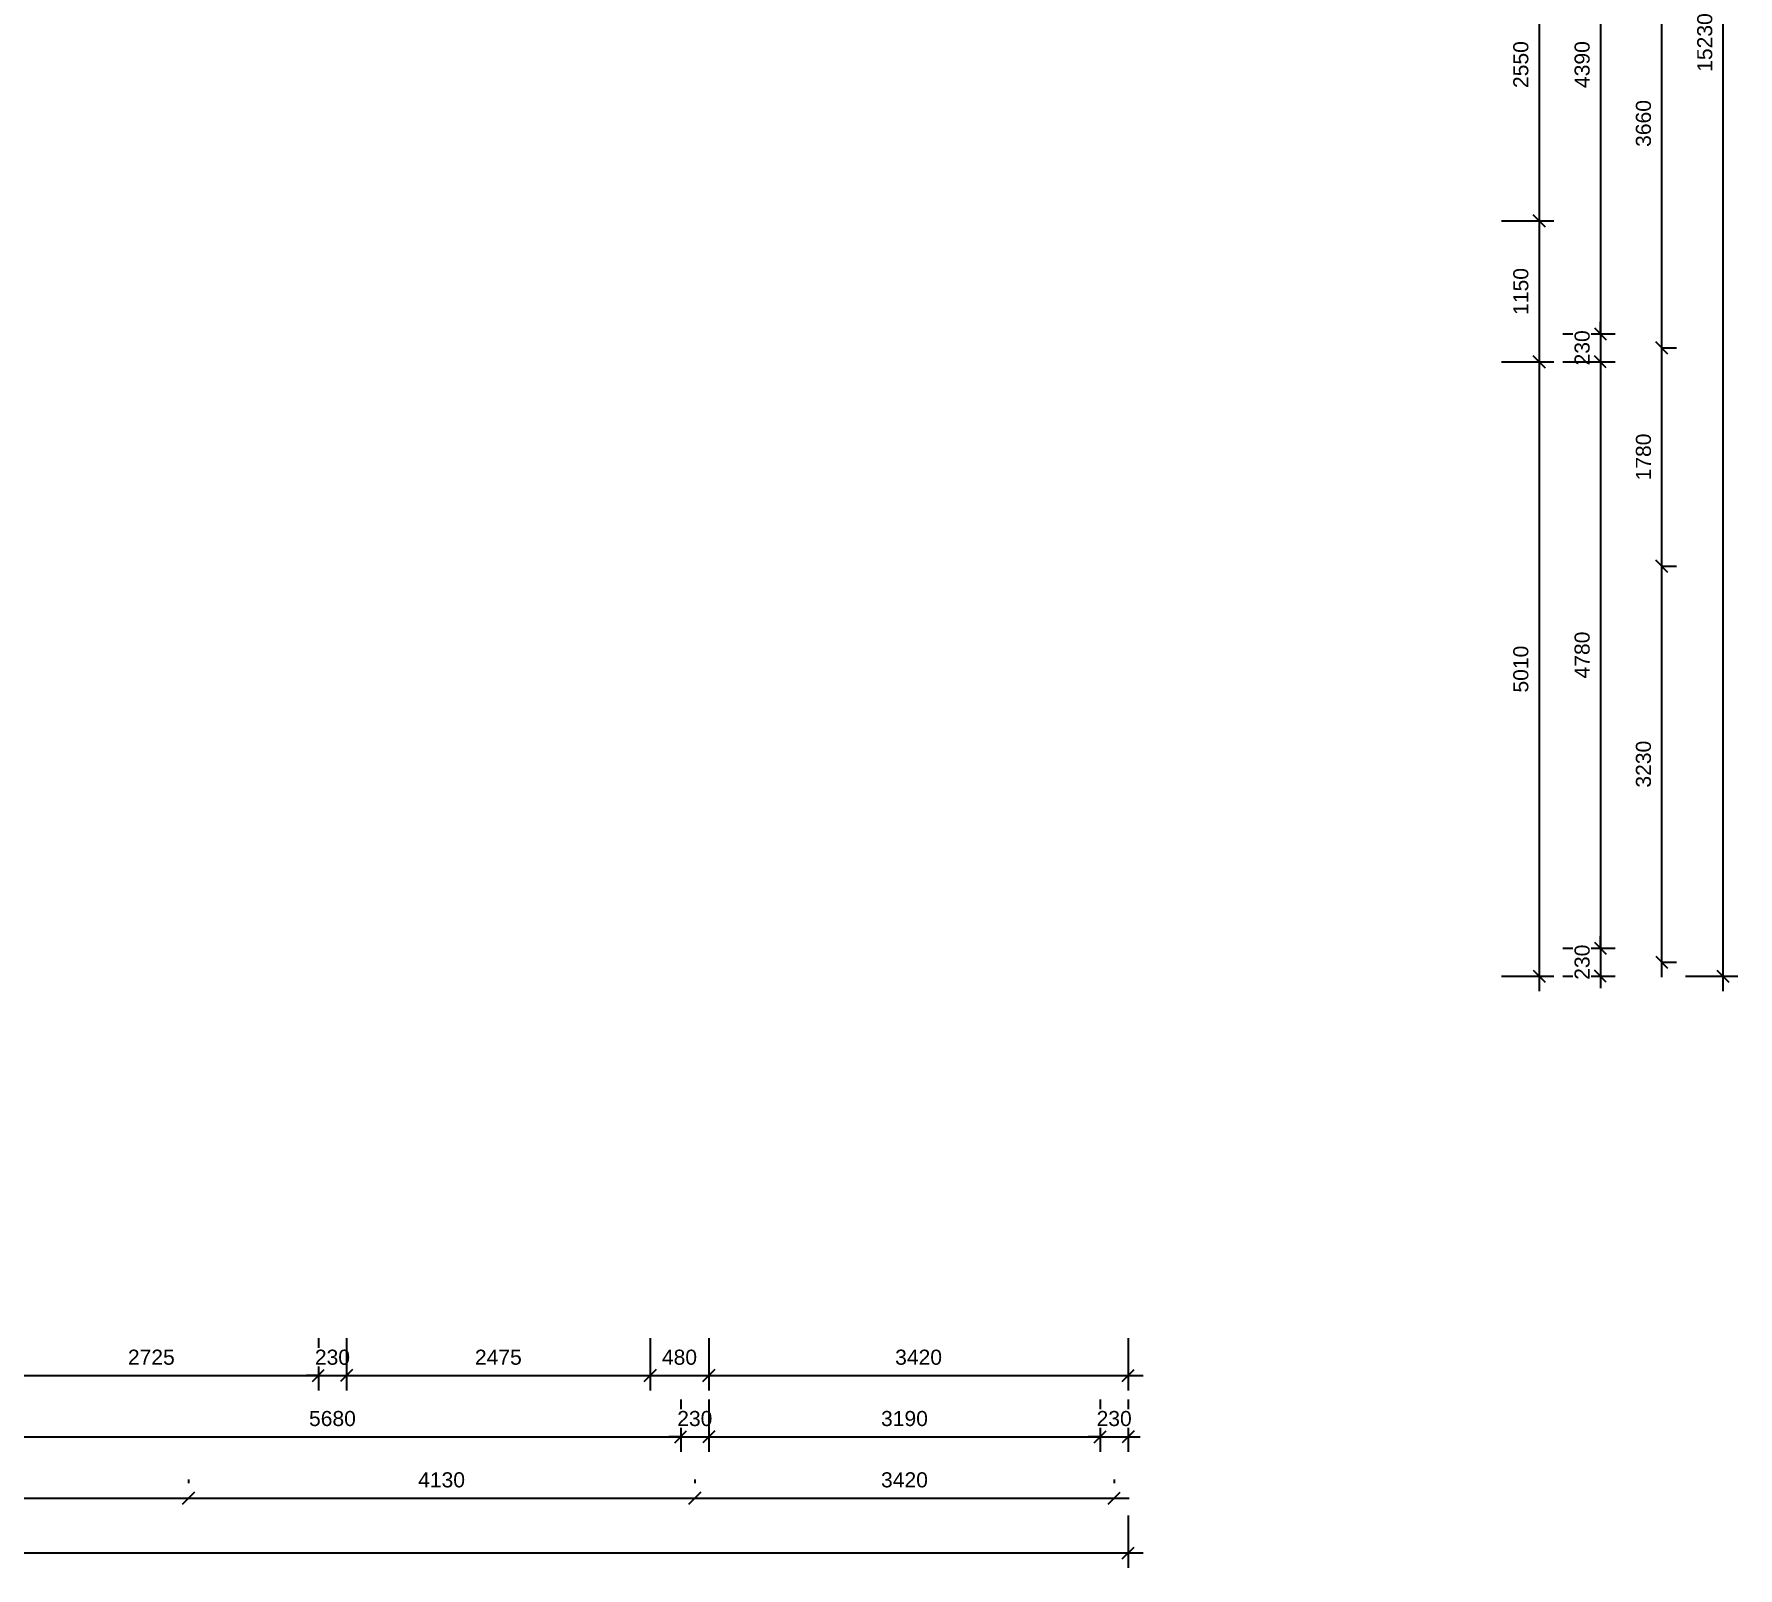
# Model space of a CAD drawing. Header units: millimetres. Extents: x 2659630 to 6742168, y -2425387 to -732288.
# Drawn here: x 3280074 to 3293969, y -835662 to -823153 of the extents above; entities that cross this region are included whole.
import ezdxf

# ---------------------------------------------------------------- set-up
doc = ezdxf.new("R2010")
doc.units = ezdxf.units.MM
doc.header["$PDMODE"] = 35
doc.header["$PDSIZE"] = -25
doc.layers.add('A-GRID-DIMS', color=211, linetype='Continuous', lineweight=9)
doc.styles.add('Arial', font='arial.ttf', dxfattribs={"height": 123})
doc.dimstyles.new('Diagonal_-_2_5mm_Arial', dxfattribs={"dimscale": 304.8, "dimtxt": 123, "dimasz": 0.32, "dimexe": 0.4, "dimexo": 0.5, "dimgap": 0.28, "dimtad": 1, "dimdec": 0, "dimzin": 0, "dimdsep": 46, "dimtxsty": 'Arial', "dimblk1": 'OBLIQUE', "dimblk2": 'OBLIQUE', "dimsah": 1, "dimcen": 0.09, "dimdle": 0.4, "dimazin": 0, "dimtfac": 1, "dimtdec": 0, "dimtix": 1, "dimtmove": 0, "dimatfit": 3, "dimfxl": 1, "dimfxlon": 1, "dimtvp": 1, "dimtolj": 1, "dimtzin": 0, "dimarcsym": 2})

# ---------------------------------------------------------------- blocks, each defined once
blk = doc.blocks.new('_Oblique')
at = {"color": 0, "linetype": 'ByBlock', "lineweight": -2}
blk.add_line((-0.5, -0.5), (0.5, 0.5), dxfattribs=at)
blk = doc.blocks.new('*D69')
at = {"layer": 'A-GRID-DIMS', "color": 0, "lineweight": -2}
for p, q in [((3265912, -835235), (3265912, -835662)), ((3288997, -835235), (3288997, -835662)), ((3289119, -835540), (3265790, -835540))]:
    blk.add_line(p, q, dxfattribs=at)
at = {"layer": 'Defpoints', "color": 0, "ltscale": 2500}
for p in [(3288997, -825412), (3265912, -830818), (3265912, -835540)]:
    blk.add_point(p, dxfattribs=at)
at = {"layer": 'A-GRID-DIMS', "color": 0, "lineweight": -2, "ltscale": 2500, "xscale": 97.536, "yscale": 97.536, "zscale": 97.536, "rotation": 180}
blk.add_blockref('_Oblique', (3265912, -835540), dxfattribs=at)
at = {"layer": 'A-GRID-DIMS', "color": 0, "lineweight": -2, "ltscale": 2500, "xscale": 97.536, "yscale": 97.536, "zscale": 97.536}
blk.add_blockref('_Oblique', (3288997, -835540), dxfattribs=at)
at = {"layer": 'A-GRID-DIMS', "color": 0, "ltscale": 2500, "insert": (3278664, -835391), "char_height": 123, "attachment_point": 5, "style": 'Arial', "bg_fill": 3, "box_fill_scale": 1.1, "bg_fill_color": 257, "bg_fill_transparency": 0}
blk.add_mtext('\\A1;23085', dxfattribs=at)
blk = doc.blocks.new('*D84')
at = {"layer": 'A-GRID-DIMS', "color": 0, "lineweight": -2}
for p, q in [((3279667, -834287), (3279667, -834714)), ((3285347, -834287), (3285347, -834714)), ((3279545, -834592), (3285469, -834592))]:
    blk.add_line(p, q, dxfattribs=at)
at = {"layer": 'Defpoints', "color": 0, "ltscale": 2500}
for p in [(3279667, -829707), (3285347, -830607), (3285347, -834592)]:
    blk.add_point(p, dxfattribs=at)
at = {"layer": 'A-GRID-DIMS', "color": 0, "lineweight": -2, "ltscale": 2500, "xscale": 97.536, "yscale": 97.536, "zscale": 97.536, "rotation": 180}
blk.add_blockref('_Oblique', (3279667, -834592), dxfattribs=at)
at = {"layer": 'A-GRID-DIMS', "color": 0, "lineweight": -2, "ltscale": 2500, "xscale": 97.536, "yscale": 97.536, "zscale": 97.536}
blk.add_blockref('_Oblique', (3285347, -834592), dxfattribs=at)
at = {"layer": 'A-GRID-DIMS', "color": 0, "ltscale": 2500, "insert": (3282507, -834444), "char_height": 123, "attachment_point": 5, "style": 'Arial', "bg_fill": 3, "box_fill_scale": 1.1, "bg_fill_color": 257, "bg_fill_transparency": 0}
blk.add_mtext('\\A1;5680', dxfattribs=at)
blk = doc.blocks.new('*D85')
at = {"layer": 'A-GRID-DIMS', "color": 0, "lineweight": -2}
for p, q in [((3285347, -834287), (3285347, -834714)), ((3285577, -834287), (3285577, -834714)), ((3285347, -834592), (3285250, -834592)), ((3285347, -834592), (3285577, -834592)), ((3285577, -834592), (3285675, -834592))]:
    blk.add_line(p, q, dxfattribs=at)
at = {"layer": 'Defpoints', "color": 0, "ltscale": 2500}
for p in [(3285347, -830607), (3285577, -830837), (3285577, -834592)]:
    blk.add_point(p, dxfattribs=at)
at = {"layer": 'A-GRID-DIMS', "color": 0, "lineweight": -2, "ltscale": 2500, "xscale": 97.536, "yscale": 97.536, "zscale": 97.536}
blk.add_blockref('_Oblique', (3285347, -834592), dxfattribs=at)
at = {"layer": 'A-GRID-DIMS', "color": 0, "lineweight": -2, "ltscale": 2500, "xscale": 97.536, "yscale": 97.536, "zscale": 97.536, "rotation": 180}
blk.add_blockref('_Oblique', (3285577, -834592), dxfattribs=at)
at = {"layer": 'A-GRID-DIMS', "color": 0, "ltscale": 2500, "insert": (3285462, -834444), "char_height": 123, "attachment_point": 5, "style": 'Arial', "bg_fill": 3, "box_fill_scale": 1.1, "bg_fill_color": 257, "bg_fill_transparency": 0}
blk.add_mtext('\\A1;230', dxfattribs=at)
blk = doc.blocks.new('*D86')
at = {"layer": 'A-GRID-DIMS', "color": 0, "lineweight": -2}
for p, q in [((3285577, -834287), (3285577, -834714)), ((3288767, -834287), (3288767, -834714)), ((3285455, -834592), (3288889, -834592))]:
    blk.add_line(p, q, dxfattribs=at)
at = {"layer": 'Defpoints', "color": 0, "ltscale": 2500}
for p in [(3288767, -825597), (3285577, -830837), (3288767, -834592)]:
    blk.add_point(p, dxfattribs=at)
at = {"layer": 'A-GRID-DIMS', "color": 0, "lineweight": -2, "ltscale": 2500, "xscale": 97.536, "yscale": 97.536, "zscale": 97.536, "rotation": 180}
blk.add_blockref('_Oblique', (3285577, -834592), dxfattribs=at)
at = {"layer": 'A-GRID-DIMS', "color": 0, "lineweight": -2, "ltscale": 2500, "xscale": 97.536, "yscale": 97.536, "zscale": 97.536}
blk.add_blockref('_Oblique', (3288767, -834592), dxfattribs=at)
at = {"layer": 'A-GRID-DIMS', "color": 0, "ltscale": 2500, "insert": (3287172, -834444), "char_height": 123, "attachment_point": 5, "style": 'Arial', "bg_fill": 3, "box_fill_scale": 1.1, "bg_fill_color": 257, "bg_fill_transparency": 0}
blk.add_mtext('\\A1;3190', dxfattribs=at)
blk = doc.blocks.new('*D87')
at = {"layer": 'A-GRID-DIMS', "color": 0, "lineweight": -2}
for p, q in [((3288767, -834287), (3288767, -834714)), ((3288997, -834287), (3288997, -834714)), ((3288767, -834592), (3288670, -834592)), ((3288767, -834592), (3288997, -834592)), ((3288997, -834592), (3289095, -834592))]:
    blk.add_line(p, q, dxfattribs=at)
at = {"layer": 'Defpoints', "color": 0, "ltscale": 2500}
for p in [(3288767, -825597), (3288997, -825827), (3288997, -834592)]:
    blk.add_point(p, dxfattribs=at)
at = {"layer": 'A-GRID-DIMS', "color": 0, "lineweight": -2, "ltscale": 2500, "xscale": 97.536, "yscale": 97.536, "zscale": 97.536}
blk.add_blockref('_Oblique', (3288767, -834592), dxfattribs=at)
at = {"layer": 'A-GRID-DIMS', "color": 0, "lineweight": -2, "ltscale": 2500, "xscale": 97.536, "yscale": 97.536, "zscale": 97.536, "rotation": 180}
blk.add_blockref('_Oblique', (3288997, -834592), dxfattribs=at)
at = {"layer": 'A-GRID-DIMS', "color": 0, "ltscale": 2500, "insert": (3288882, -834444), "char_height": 123, "attachment_point": 5, "style": 'Arial', "bg_fill": 3, "box_fill_scale": 1.1, "bg_fill_color": 257, "bg_fill_transparency": 0}
blk.add_mtext('\\A1;230', dxfattribs=at)
blk = doc.blocks.new('*D171')
at = {"layer": 'A-GRID-DIMS', "color": 0, "lineweight": -2}
for p, q in [((3279667, -833787), (3279667, -834214)), ((3282392, -833787), (3282392, -834214)), ((3279545, -834092), (3282514, -834092))]:
    blk.add_line(p, q, dxfattribs=at)
at = {"layer": 'Defpoints', "color": 0, "ltscale": 2500}
for p in [(3279667, -830837), (3282392, -830837), (3282392, -834092)]:
    blk.add_point(p, dxfattribs=at)
at = {"layer": 'A-GRID-DIMS', "color": 0, "lineweight": -2, "ltscale": 2500, "xscale": 97.536, "yscale": 97.536, "zscale": 97.536, "rotation": 180}
blk.add_blockref('_Oblique', (3279667, -834092), dxfattribs=at)
at = {"layer": 'A-GRID-DIMS', "color": 0, "lineweight": -2, "ltscale": 2500, "xscale": 97.536, "yscale": 97.536, "zscale": 97.536}
blk.add_blockref('_Oblique', (3282392, -834092), dxfattribs=at)
at = {"layer": 'A-GRID-DIMS', "color": 0, "ltscale": 2500, "insert": (3281030, -833944), "char_height": 123, "attachment_point": 5, "style": 'Arial', "bg_fill": 3, "box_fill_scale": 1.1, "bg_fill_color": 257, "bg_fill_transparency": 0}
blk.add_mtext('\\A1;2725', dxfattribs=at)
blk = doc.blocks.new('*D172')
at = {"layer": 'A-GRID-DIMS', "color": 0, "lineweight": -2}
for p, q in [((3282392, -833787), (3282392, -834214)), ((3282622, -833787), (3282622, -834214)), ((3282392, -834092), (3282295, -834092)), ((3282392, -834092), (3282622, -834092)), ((3282622, -834092), (3282720, -834092))]:
    blk.add_line(p, q, dxfattribs=at)
at = {"layer": 'Defpoints', "color": 0, "ltscale": 2500}
for p in [(3282392, -830837), (3282622, -830837), (3282622, -834092)]:
    blk.add_point(p, dxfattribs=at)
at = {"layer": 'A-GRID-DIMS', "color": 0, "lineweight": -2, "ltscale": 2500, "xscale": 97.536, "yscale": 97.536, "zscale": 97.536}
blk.add_blockref('_Oblique', (3282392, -834092), dxfattribs=at)
at = {"layer": 'A-GRID-DIMS', "color": 0, "lineweight": -2, "ltscale": 2500, "xscale": 97.536, "yscale": 97.536, "zscale": 97.536, "rotation": 180}
blk.add_blockref('_Oblique', (3282622, -834092), dxfattribs=at)
at = {"layer": 'A-GRID-DIMS', "color": 0, "ltscale": 2500, "insert": (3282507, -833944), "char_height": 123, "attachment_point": 5, "style": 'Arial', "bg_fill": 3, "box_fill_scale": 1.1, "bg_fill_color": 257, "bg_fill_transparency": 0}
blk.add_mtext('\\A1;230', dxfattribs=at)
blk = doc.blocks.new('*D173')
at = {"layer": 'A-GRID-DIMS', "color": 0, "lineweight": -2}
for p, q in [((3282622, -833787), (3282622, -834214)), ((3285097, -833787), (3285097, -834214)), ((3282501, -834092), (3285219, -834092))]:
    blk.add_line(p, q, dxfattribs=at)
at = {"layer": 'Defpoints', "color": 0, "ltscale": 2500}
for p in [(3282622, -830837), (3285097, -830837), (3285097, -834092)]:
    blk.add_point(p, dxfattribs=at)
at = {"layer": 'A-GRID-DIMS', "color": 0, "lineweight": -2, "ltscale": 2500, "xscale": 97.536, "yscale": 97.536, "zscale": 97.536, "rotation": 180}
blk.add_blockref('_Oblique', (3282622, -834092), dxfattribs=at)
at = {"layer": 'A-GRID-DIMS', "color": 0, "lineweight": -2, "ltscale": 2500, "xscale": 97.536, "yscale": 97.536, "zscale": 97.536}
blk.add_blockref('_Oblique', (3285097, -834092), dxfattribs=at)
at = {"layer": 'A-GRID-DIMS', "color": 0, "ltscale": 2500, "insert": (3283860, -833944), "char_height": 123, "attachment_point": 5, "style": 'Arial', "bg_fill": 3, "box_fill_scale": 1.1, "bg_fill_color": 257, "bg_fill_transparency": 0}
blk.add_mtext('\\A1;2475', dxfattribs=at)
blk = doc.blocks.new('*D174')
at = {"layer": 'A-GRID-DIMS', "color": 0, "lineweight": -2}
for p, q in [((3285097, -833787), (3285097, -834214)), ((3285577, -833787), (3285577, -834214)), ((3284975, -834092), (3285699, -834092))]:
    blk.add_line(p, q, dxfattribs=at)
at = {"layer": 'Defpoints', "color": 0, "ltscale": 2500}
for p in [(3285097, -830837), (3285577, -830837), (3285577, -834092)]:
    blk.add_point(p, dxfattribs=at)
at = {"layer": 'A-GRID-DIMS', "color": 0, "lineweight": -2, "ltscale": 2500, "xscale": 97.536, "yscale": 97.536, "zscale": 97.536, "rotation": 180}
blk.add_blockref('_Oblique', (3285097, -834092), dxfattribs=at)
at = {"layer": 'A-GRID-DIMS', "color": 0, "lineweight": -2, "ltscale": 2500, "xscale": 97.536, "yscale": 97.536, "zscale": 97.536}
blk.add_blockref('_Oblique', (3285577, -834092), dxfattribs=at)
at = {"layer": 'A-GRID-DIMS', "color": 0, "ltscale": 2500, "insert": (3285337, -833944), "char_height": 123, "attachment_point": 5, "style": 'Arial', "bg_fill": 3, "box_fill_scale": 1.1, "bg_fill_color": 257, "bg_fill_transparency": 0}
blk.add_mtext('\\A1;480', dxfattribs=at)
blk = doc.blocks.new('*D175')
at = {"layer": 'A-GRID-DIMS', "color": 0, "lineweight": -2}
for p, q in [((3285577, -833787), (3285577, -834214)), ((3288997, -833787), (3288997, -834214)), ((3285455, -834092), (3289119, -834092))]:
    blk.add_line(p, q, dxfattribs=at)
at = {"layer": 'Defpoints', "color": 0, "ltscale": 2500}
for p in [(3288997, -825827), (3285577, -830837), (3288997, -834092)]:
    blk.add_point(p, dxfattribs=at)
at = {"layer": 'A-GRID-DIMS', "color": 0, "lineweight": -2, "ltscale": 2500, "xscale": 97.536, "yscale": 97.536, "zscale": 97.536, "rotation": 180}
blk.add_blockref('_Oblique', (3285577, -834092), dxfattribs=at)
at = {"layer": 'A-GRID-DIMS', "color": 0, "lineweight": -2, "ltscale": 2500, "xscale": 97.536, "yscale": 97.536, "zscale": 97.536}
blk.add_blockref('_Oblique', (3288997, -834092), dxfattribs=at)
at = {"layer": 'A-GRID-DIMS', "color": 0, "ltscale": 2500, "insert": (3287287, -833944), "char_height": 123, "attachment_point": 5, "style": 'Arial', "bg_fill": 3, "box_fill_scale": 1.1, "bg_fill_color": 257, "bg_fill_transparency": 0}
blk.add_mtext('\\A1;3420', dxfattribs=at)
blk = doc.blocks.new('*D176')
at = {"layer": 'A-GRID-DIMS', "color": 0, "lineweight": -2}
for p, q in [((3293847, -815485), (3293847, -830959)), ((3293542, -815607), (3293969, -815607)), ((3293542, -830837), (3293969, -830837))]:
    blk.add_line(p, q, dxfattribs=at)
at = {"layer": 'Defpoints', "color": 0, "ltscale": 2500}
for p in [(3281447, -815607), (3285577, -830837), (3293847, -830837)]:
    blk.add_point(p, dxfattribs=at)
at = {"layer": 'A-GRID-DIMS', "color": 0, "lineweight": -2, "ltscale": 2500, "xscale": 97.536, "yscale": 97.536, "zscale": 97.536}
for p, rotation in [((3293847, -815607), 90), ((3293847, -830837), 270)]:
    blk.add_blockref('_Oblique', p, dxfattribs=dict(at, rotation=rotation))
at = {"layer": 'A-GRID-DIMS', "color": 0, "ltscale": 2500, "insert": (3293699, -823222), "char_height": 123, "attachment_point": 5, "rotation": 90, "style": 'Arial', "bg_fill": 3, "box_fill_scale": 1.1, "bg_fill_color": 257, "bg_fill_transparency": 0}
blk.add_mtext('\\A1;15230', dxfattribs=at)
blk = doc.blocks.new('*D180')
at = {"layer": 'A-GRID-DIMS', "color": 0, "lineweight": -2}
for p, q in [((3293347, -821930), (3293347, -825834)), ((3293347, -822052), (3293469, -822052)), ((3293347, -825712), (3293469, -825712))]:
    blk.add_line(p, q, dxfattribs=at)
at = {"layer": 'Defpoints', "color": 0, "ltscale": 2500}
for p in [(3293347, -822052), (3293347, -825712), (3293347, -825712)]:
    blk.add_point(p, dxfattribs=at)
at = {"layer": 'A-GRID-DIMS', "color": 0, "lineweight": -2, "ltscale": 2500, "xscale": 97.536, "yscale": 97.536, "zscale": 97.536}
for p, rotation in [((3293347, -822052), 90), ((3293347, -825712), 270)]:
    blk.add_blockref('_Oblique', p, dxfattribs=dict(at, rotation=rotation))
at = {"layer": 'A-GRID-DIMS', "color": 0, "ltscale": 2500, "insert": (3293199, -823882), "char_height": 123, "attachment_point": 5, "rotation": 90, "style": 'Arial', "bg_fill": 3, "box_fill_scale": 1.1, "bg_fill_color": 257, "bg_fill_transparency": 0}
blk.add_mtext('\\A1;3660', dxfattribs=at)
blk = doc.blocks.new('*D181')
at = {"layer": 'A-GRID-DIMS', "color": 0, "lineweight": -2}
for p, q in [((3293347, -825590), (3293347, -827614)), ((3293347, -825712), (3293469, -825712)), ((3293347, -827492), (3293469, -827492))]:
    blk.add_line(p, q, dxfattribs=at)
at = {"layer": 'Defpoints', "color": 0, "ltscale": 2500}
for p in [(3293347, -825712), (3293347, -827492), (3293347, -827492)]:
    blk.add_point(p, dxfattribs=at)
at = {"layer": 'A-GRID-DIMS', "color": 0, "lineweight": -2, "ltscale": 2500, "xscale": 97.536, "yscale": 97.536, "zscale": 97.536}
for p, rotation in [((3293347, -825712), 90), ((3293347, -827492), 270)]:
    blk.add_blockref('_Oblique', p, dxfattribs=dict(at, rotation=rotation))
at = {"layer": 'A-GRID-DIMS', "color": 0, "ltscale": 2500, "insert": (3293199, -826602), "char_height": 123, "attachment_point": 5, "rotation": 90, "style": 'Arial', "bg_fill": 3, "box_fill_scale": 1.1, "bg_fill_color": 257, "bg_fill_transparency": 0}
blk.add_mtext('\\A1;1780', dxfattribs=at)
blk = doc.blocks.new('*D182')
at = {"layer": 'A-GRID-DIMS', "color": 0, "lineweight": -2}
for p, q in [((3293347, -827370), (3293347, -830844)), ((3293347, -827492), (3293469, -827492)), ((3293347, -830722), (3293469, -830722))]:
    blk.add_line(p, q, dxfattribs=at)
at = {"layer": 'Defpoints', "color": 0, "ltscale": 2500}
for p in [(3293347, -827492), (3293347, -830722), (3293347, -830722)]:
    blk.add_point(p, dxfattribs=at)
at = {"layer": 'A-GRID-DIMS', "color": 0, "lineweight": -2, "ltscale": 2500, "xscale": 97.536, "yscale": 97.536, "zscale": 97.536}
for p, rotation in [((3293347, -827492), 90), ((3293347, -830722), 270)]:
    blk.add_blockref('_Oblique', p, dxfattribs=dict(at, rotation=rotation))
at = {"layer": 'A-GRID-DIMS', "color": 0, "ltscale": 2500, "insert": (3293199, -829107), "char_height": 123, "attachment_point": 5, "rotation": 90, "style": 'Arial', "bg_fill": 3, "box_fill_scale": 1.1, "bg_fill_color": 257, "bg_fill_transparency": 0}
blk.add_mtext('\\A1;3230', dxfattribs=at)
blk = doc.blocks.new('*D189')
at = {"layer": 'A-GRID-DIMS', "color": 0, "lineweight": -2}
for p, q in [((3292847, -821085), (3292847, -825719)), ((3292542, -821207), (3292969, -821207)), ((3292542, -825597), (3292969, -825597))]:
    blk.add_line(p, q, dxfattribs=at)
at = {"layer": 'Defpoints', "color": 0, "ltscale": 2500}
for p in [(3288767, -821207), (3288767, -825597), (3292847, -825597)]:
    blk.add_point(p, dxfattribs=at)
at = {"layer": 'A-GRID-DIMS', "color": 0, "lineweight": -2, "ltscale": 2500, "xscale": 97.536, "yscale": 97.536, "zscale": 97.536}
for p, rotation in [((3292847, -821207), 90), ((3292847, -825597), 270)]:
    blk.add_blockref('_Oblique', p, dxfattribs=dict(at, rotation=rotation))
at = {"layer": 'A-GRID-DIMS', "color": 0, "ltscale": 2500, "insert": (3292699, -823402), "char_height": 123, "attachment_point": 5, "rotation": 90, "style": 'Arial', "bg_fill": 3, "box_fill_scale": 1.1, "bg_fill_color": 257, "bg_fill_transparency": 0}
blk.add_mtext('\\A1;4390', dxfattribs=at)
blk = doc.blocks.new('*D190')
at = {"layer": 'A-GRID-DIMS', "color": 0, "lineweight": -2}
for p, q in [((3292847, -825597), (3292847, -825500)), ((3292542, -825597), (3292969, -825597)), ((3292847, -825597), (3292847, -825827)), ((3292542, -825827), (3292969, -825827)), ((3292847, -825827), (3292847, -825925))]:
    blk.add_line(p, q, dxfattribs=at)
at = {"layer": 'Defpoints', "color": 0, "ltscale": 2500}
for p in [(3288767, -825597), (3288997, -825827), (3292847, -825827)]:
    blk.add_point(p, dxfattribs=at)
at = {"layer": 'A-GRID-DIMS', "color": 0, "lineweight": -2, "ltscale": 2500, "xscale": 97.536, "yscale": 97.536, "zscale": 97.536}
for p, rotation in [((3292847, -825597), 270), ((3292847, -825827), 90)]:
    blk.add_blockref('_Oblique', p, dxfattribs=dict(at, rotation=rotation))
at = {"layer": 'A-GRID-DIMS', "color": 0, "ltscale": 2500, "insert": (3292699, -825712), "char_height": 123, "attachment_point": 5, "rotation": 90, "style": 'Arial', "bg_fill": 3, "box_fill_scale": 1.1, "bg_fill_color": 257, "bg_fill_transparency": 0}
blk.add_mtext('\\A1;230', dxfattribs=at)
blk = doc.blocks.new('*D191')
at = {"layer": 'A-GRID-DIMS', "color": 0, "lineweight": -2}
for p, q in [((3292847, -825705), (3292847, -830729)), ((3292542, -825827), (3292969, -825827)), ((3292542, -830607), (3292969, -830607))]:
    blk.add_line(p, q, dxfattribs=at)
at = {"layer": 'Defpoints', "color": 0, "ltscale": 2500}
for p in [(3288997, -825827), (3285347, -830607), (3292847, -830607)]:
    blk.add_point(p, dxfattribs=at)
at = {"layer": 'A-GRID-DIMS', "color": 0, "lineweight": -2, "ltscale": 2500, "xscale": 97.536, "yscale": 97.536, "zscale": 97.536}
for p, rotation in [((3292847, -825827), 90), ((3292847, -830607), 270)]:
    blk.add_blockref('_Oblique', p, dxfattribs=dict(at, rotation=rotation))
at = {"layer": 'A-GRID-DIMS', "color": 0, "ltscale": 2500, "insert": (3292699, -828217), "char_height": 123, "attachment_point": 5, "rotation": 90, "style": 'Arial', "bg_fill": 3, "box_fill_scale": 1.1, "bg_fill_color": 257, "bg_fill_transparency": 0}
blk.add_mtext('\\A1;4780', dxfattribs=at)
blk = doc.blocks.new('*D192')
at = {"layer": 'A-GRID-DIMS', "color": 0, "lineweight": -2}
for p, q in [((3292847, -830607), (3292847, -830510)), ((3292542, -830607), (3292969, -830607)), ((3292847, -830607), (3292847, -830837)), ((3292542, -830837), (3292969, -830837)), ((3292847, -830837), (3292847, -830935))]:
    blk.add_line(p, q, dxfattribs=at)
at = {"layer": 'Defpoints', "color": 0, "ltscale": 2500}
for p in [(3285347, -830607), (3285577, -830837), (3292847, -830837)]:
    blk.add_point(p, dxfattribs=at)
at = {"layer": 'A-GRID-DIMS', "color": 0, "lineweight": -2, "ltscale": 2500, "xscale": 97.536, "yscale": 97.536, "zscale": 97.536}
for p, rotation in [((3292847, -830607), 270), ((3292847, -830837), 90)]:
    blk.add_blockref('_Oblique', p, dxfattribs=dict(at, rotation=rotation))
at = {"layer": 'A-GRID-DIMS', "color": 0, "ltscale": 2500, "insert": (3292699, -830722), "char_height": 123, "attachment_point": 5, "rotation": 90, "style": 'Arial', "bg_fill": 3, "box_fill_scale": 1.1, "bg_fill_color": 257, "bg_fill_transparency": 0}
blk.add_mtext('\\A1;230', dxfattribs=at)
blk = doc.blocks.new('*D196')
at = {"layer": 'A-GRID-DIMS', "color": 0, "lineweight": -2}
for p, q in [((3292347, -822005), (3292347, -824799)), ((3292042, -822127), (3292469, -822127)), ((3292042, -824677), (3292469, -824677))]:
    blk.add_line(p, q, dxfattribs=at)
at = {"layer": 'Defpoints', "color": 0, "ltscale": 2500}
for p in [(3288997, -822127), (3288997, -824677), (3292347, -824677)]:
    blk.add_point(p, dxfattribs=at)
at = {"layer": 'A-GRID-DIMS', "color": 0, "lineweight": -2, "ltscale": 2500, "xscale": 97.536, "yscale": 97.536, "zscale": 97.536}
for p, rotation in [((3292347, -822127), 90), ((3292347, -824677), 270)]:
    blk.add_blockref('_Oblique', p, dxfattribs=dict(at, rotation=rotation))
at = {"layer": 'A-GRID-DIMS', "color": 0, "ltscale": 2500, "insert": (3292199, -823402), "char_height": 123, "attachment_point": 5, "rotation": 90, "style": 'Arial', "bg_fill": 3, "box_fill_scale": 1.1, "bg_fill_color": 257, "bg_fill_transparency": 0}
blk.add_mtext('\\A1;2550', dxfattribs=at)
blk = doc.blocks.new('*D197')
at = {"layer": 'A-GRID-DIMS', "color": 0, "lineweight": -2}
for p, q in [((3292347, -824555), (3292347, -825949)), ((3292042, -824677), (3292469, -824677)), ((3292042, -825827), (3292469, -825827))]:
    blk.add_line(p, q, dxfattribs=at)
at = {"layer": 'Defpoints', "color": 0, "ltscale": 2500}
for p in [(3288997, -824677), (3288997, -825827), (3292347, -825827)]:
    blk.add_point(p, dxfattribs=at)
at = {"layer": 'A-GRID-DIMS', "color": 0, "lineweight": -2, "ltscale": 2500, "xscale": 97.536, "yscale": 97.536, "zscale": 97.536}
for p, rotation in [((3292347, -824677), 90), ((3292347, -825827), 270)]:
    blk.add_blockref('_Oblique', p, dxfattribs=dict(at, rotation=rotation))
at = {"layer": 'A-GRID-DIMS', "color": 0, "ltscale": 2500, "insert": (3292199, -825252), "char_height": 123, "attachment_point": 5, "rotation": 90, "style": 'Arial', "bg_fill": 3, "box_fill_scale": 1.1, "bg_fill_color": 257, "bg_fill_transparency": 0}
blk.add_mtext('\\A1;1150', dxfattribs=at)
blk = doc.blocks.new('*D198')
at = {"layer": 'A-GRID-DIMS', "color": 0, "lineweight": -2}
for p, q in [((3292347, -825705), (3292347, -830959)), ((3292042, -825827), (3292469, -825827)), ((3292042, -830837), (3292469, -830837))]:
    blk.add_line(p, q, dxfattribs=at)
at = {"layer": 'Defpoints', "color": 0, "ltscale": 2500}
for p in [(3288997, -825827), (3285577, -830837), (3292347, -830837)]:
    blk.add_point(p, dxfattribs=at)
at = {"layer": 'A-GRID-DIMS', "color": 0, "lineweight": -2, "ltscale": 2500, "xscale": 97.536, "yscale": 97.536, "zscale": 97.536}
for p, rotation in [((3292347, -825827), 90), ((3292347, -830837), 270)]:
    blk.add_blockref('_Oblique', p, dxfattribs=dict(at, rotation=rotation))
at = {"layer": 'A-GRID-DIMS', "color": 0, "ltscale": 2500, "insert": (3292199, -828332), "char_height": 123, "attachment_point": 5, "rotation": 90, "style": 'Arial', "bg_fill": 3, "box_fill_scale": 1.1, "bg_fill_color": 257, "bg_fill_transparency": 0}
blk.add_mtext('\\A1;5010', dxfattribs=at)
blk = doc.blocks.new('*D790')
at = {"layer": 'A-GRID-DIMS', "color": 0, "lineweight": -2}
for p, q in [((3277202, -834940), (3277202, -834970)), ((3281332, -834940), (3281332, -834970)), ((3277080, -835092), (3281454, -835092))]:
    blk.add_line(p, q, dxfattribs=at)
at = {"layer": 'Defpoints', "color": 0, "ltscale": 2500}
for p in [(3277202, -835092), (3281332, -835092), (3281332, -835092)]:
    blk.add_point(p, dxfattribs=at)
at = {"layer": 'A-GRID-DIMS', "color": 0, "lineweight": -2, "ltscale": 2500, "xscale": 97.536, "yscale": 97.536, "zscale": 97.536, "rotation": 180}
blk.add_blockref('_Oblique', (3277202, -835092), dxfattribs=at)
at = {"layer": 'A-GRID-DIMS', "color": 0, "lineweight": -2, "ltscale": 2500, "xscale": 97.536, "yscale": 97.536, "zscale": 97.536}
blk.add_blockref('_Oblique', (3281332, -835092), dxfattribs=at)
at = {"layer": 'A-GRID-DIMS', "color": 0, "ltscale": 2500, "insert": (3279267, -834944), "char_height": 123, "attachment_point": 5, "style": 'Arial', "bg_fill": 3, "box_fill_scale": 1.1, "bg_fill_color": 257, "bg_fill_transparency": 0}
blk.add_mtext('\\A1;4130', dxfattribs=at)
blk = doc.blocks.new('*D791')
at = {"layer": 'A-GRID-DIMS', "color": 0, "lineweight": -2}
for p, q in [((3281332, -834940), (3281332, -834970)), ((3285462, -834940), (3285462, -834970)), ((3281210, -835092), (3285584, -835092))]:
    blk.add_line(p, q, dxfattribs=at)
at = {"layer": 'Defpoints', "color": 0, "ltscale": 2500}
for p in [(3281332, -835092), (3285462, -835092), (3285462, -835092)]:
    blk.add_point(p, dxfattribs=at)
at = {"layer": 'A-GRID-DIMS', "color": 0, "lineweight": -2, "ltscale": 2500, "xscale": 97.536, "yscale": 97.536, "zscale": 97.536, "rotation": 180}
blk.add_blockref('_Oblique', (3281332, -835092), dxfattribs=at)
at = {"layer": 'A-GRID-DIMS', "color": 0, "lineweight": -2, "ltscale": 2500, "xscale": 97.536, "yscale": 97.536, "zscale": 97.536}
blk.add_blockref('_Oblique', (3285462, -835092), dxfattribs=at)
at = {"layer": 'A-GRID-DIMS', "color": 0, "ltscale": 2500, "insert": (3283397, -834944), "char_height": 123, "attachment_point": 5, "style": 'Arial', "bg_fill": 3, "box_fill_scale": 1.1, "bg_fill_color": 257, "bg_fill_transparency": 0}
blk.add_mtext('\\A1;4130', dxfattribs=at)
blk = doc.blocks.new('*D792')
at = {"layer": 'A-GRID-DIMS', "color": 0, "lineweight": -2}
for p, q in [((3285462, -834940), (3285462, -834970)), ((3288882, -834940), (3288882, -834970)), ((3285340, -835092), (3289004, -835092))]:
    blk.add_line(p, q, dxfattribs=at)
at = {"layer": 'Defpoints', "color": 0, "ltscale": 2500}
for p in [(3285462, -835092), (3288882, -835092), (3288882, -835092)]:
    blk.add_point(p, dxfattribs=at)
at = {"layer": 'A-GRID-DIMS', "color": 0, "lineweight": -2, "ltscale": 2500, "xscale": 97.536, "yscale": 97.536, "zscale": 97.536, "rotation": 180}
blk.add_blockref('_Oblique', (3285462, -835092), dxfattribs=at)
at = {"layer": 'A-GRID-DIMS', "color": 0, "lineweight": -2, "ltscale": 2500, "xscale": 97.536, "yscale": 97.536, "zscale": 97.536}
blk.add_blockref('_Oblique', (3288882, -835092), dxfattribs=at)
at = {"layer": 'A-GRID-DIMS', "color": 0, "ltscale": 2500, "insert": (3287172, -834944), "char_height": 123, "attachment_point": 5, "style": 'Arial', "bg_fill": 3, "box_fill_scale": 1.1, "bg_fill_color": 257, "bg_fill_transparency": 0}
blk.add_mtext('\\A1;3420', dxfattribs=at)

msp = doc.modelspace()

# ---------------------------------------------------------------- dimensions: what is measured, and where the dimension line sits
at = {"layer": 'A-GRID-DIMS'}
dim = msp.add_linear_dim(base=(3265912.039, -835539.637), p1=(3288997.039, -825412.196), p2=(3265912.039, -830817.908), dimstyle='Diagonal_-_2_5mm_Arial', override={"dimpost": '<>', "dimfxl": 1, "dimfxlon": 1, "dimtfill": 1, "dimtfillclr": 0, "dimarcsym": 2}, dxfattribs=at)
dim.commit()
dim.dimension.update_dxf_attribs({"geometry": '*D69', "text_midpoint": (3278663.782, -835539.637), "dimtype": 160})

# ---------------------------------------------------------------- next in the draw order: dimensions: what is measured, and where the dimension line sits
for base, p1, p2, picture, middle in [((3285347.039, -834592.217), (3279667.039, -829707.217), (3285347.039, -830607.217), '*D84', (3282507.039, -834444.073)), ((3281332.039, -835092.217), (3277202.039, -835092.217), (3281332.039, -835092.217), '*D790', (3279267.039, -834944.031))]:
    dim = msp.add_linear_dim(base=base, p1=p1, p2=p2, dimstyle='Diagonal_-_2_5mm_Arial', override={"dimpost": '<>', "dimtmove": 1, "dimfxl": 1, "dimfxlon": 1, "dimtfill": 1, "dimtfillclr": 0, "dimarcsym": 2}, dxfattribs=at)
    dim.commit()
    dim.dimension.update_dxf_attribs({"geometry": picture, "text_midpoint": middle})

# ---------------------------------------------------------------- next in the draw order: dimensions: what is measured, and where the dimension line sits
for base, p1, p2, picture, middle in [((3285577.039, -834592.217), (3285347.039, -830607.217), (3285577.039, -830837.217), '*D85', (3285462.039, -834444.031)), ((3282392.44, -834092.217), (3279667.039, -830837.217), (3282392.44, -830837.217), '*D171', (3281029.74, -833944.073)), ((3285462.039, -835092.217), (3281332.039, -835092.217), (3285462.039, -835092.217), '*D791', (3283397.039, -834944.031))]:
    dim = msp.add_linear_dim(base=base, p1=p1, p2=p2, dimstyle='Diagonal_-_2_5mm_Arial', override={"dimpost": '<>', "dimtmove": 1, "dimfxl": 1, "dimfxlon": 1, "dimtfill": 1, "dimtfillclr": 0, "dimarcsym": 2}, dxfattribs=at)
    dim.commit()
    dim.dimension.update_dxf_attribs({"geometry": picture, "text_midpoint": middle})

# ---------------------------------------------------------------- next in the draw order: dimensions: what is measured, and where the dimension line sits
for base, p1, p2, picture, middle in [((3288767.039, -834592.217), (3285577.039, -830837.217), (3288767.039, -825597.217), '*D86', (3287172.039, -834444.031)), ((3282622.44, -834092.217), (3282392.44, -830837.217), (3282622.44, -830837.217), '*D172', (3282507.44, -833944.031)), ((3288882.039, -835092.217), (3285462.039, -835092.217), (3288882.039, -835092.217), '*D792', (3287172.039, -834944.031))]:
    dim = msp.add_linear_dim(base=base, p1=p1, p2=p2, dimstyle='Diagonal_-_2_5mm_Arial', override={"dimpost": '<>', "dimtmove": 1, "dimfxl": 1, "dimfxlon": 1, "dimtfill": 1, "dimtfillclr": 0, "dimarcsym": 2}, dxfattribs=at)
    dim.commit()
    dim.dimension.update_dxf_attribs({"geometry": picture, "text_midpoint": middle})

# ---------------------------------------------------------------- next in the draw order: dimensions: what is measured, and where the dimension line sits
for base, p1, p2, picture, middle in [((3288997.039, -834592.217), (3288767.039, -825597.217), (3288997.039, -825827.217), '*D87', (3288882.039, -834444.031)), ((3285097.039, -834092.217), (3282622.44, -830837.217), (3285097.039, -830837.217), '*D173', (3283859.74, -833944.073))]:
    dim = msp.add_linear_dim(base=base, p1=p1, p2=p2, dimstyle='Diagonal_-_2_5mm_Arial', override={"dimpost": '<>', "dimtmove": 1, "dimfxl": 1, "dimfxlon": 1, "dimtfill": 1, "dimtfillclr": 0, "dimarcsym": 2}, dxfattribs=at)
    dim.commit()
    dim.dimension.update_dxf_attribs({"geometry": picture, "text_midpoint": middle})

# ---------------------------------------------------------------- next in the draw order: dimensions: what is measured, and where the dimension line sits
dim = msp.add_linear_dim(base=(3285577.039, -834092.217), p1=(3285097.039, -830837.217), p2=(3285577.039, -830837.217), dimstyle='Diagonal_-_2_5mm_Arial', override={"dimpost": '<>', "dimtmove": 1, "dimfxl": 1, "dimfxlon": 1, "dimtfill": 1, "dimtfillclr": 0, "dimarcsym": 2}, dxfattribs=at)
dim.commit()
dim.dimension.update_dxf_attribs({"geometry": '*D174', "text_midpoint": (3285337.039, -833944.073)})

# ---------------------------------------------------------------- next in the draw order: dimensions: what is measured, and where the dimension line sits
dim = msp.add_linear_dim(base=(3288997.039, -834092.217), p1=(3285577.039, -830837.217), p2=(3288997.039, -825827.217), dimstyle='Diagonal_-_2_5mm_Arial', override={"dimpost": '<>', "dimtmove": 1, "dimfxl": 1, "dimfxlon": 1, "dimtfill": 1, "dimtfillclr": 0, "dimarcsym": 2}, dxfattribs=at)
dim.commit()
dim.dimension.update_dxf_attribs({"geometry": '*D175', "text_midpoint": (3287287.039, -833944.031)})

# ---------------------------------------------------------------- next in the draw order: dimensions: what is measured, and where the dimension line sits
dim = msp.add_linear_dim(base=(3293847.039, -830837.217), p1=(3281447.039, -815607.217), p2=(3285577.039, -830837.217), angle=90, dimstyle='Diagonal_-_2_5mm_Arial', override={"dimpost": '<>', "dimfxl": 1, "dimfxlon": 1, "dimtfill": 1, "dimtfillclr": 0, "dimarcsym": 2}, dxfattribs=at)
dim.commit()
dim.dimension.update_dxf_attribs({"geometry": '*D176', "text_midpoint": (3293698.853, -823222.217)})

# ---------------------------------------------------------------- next in the draw order: dimensions: what is measured, and where the dimension line sits
for base, p1, p2, picture, middle in [((3292847.039, -825597.217), (3288767.039, -821207.217), (3288767.039, -825597.217), '*D189', (3292698.853, -823402.217)), ((3293347.039, -825712.217), (3293347.039, -822052.217), (3293347.039, -825712.217), '*D180', (3293198.853, -823882.217))]:
    dim = msp.add_linear_dim(base=base, p1=p1, p2=p2, angle=90, dimstyle='Diagonal_-_2_5mm_Arial', override={"dimpost": '<>', "dimtmove": 1, "dimfxl": 1, "dimfxlon": 1, "dimtfill": 1, "dimtfillclr": 0, "dimarcsym": 2}, dxfattribs=at)
    dim.commit()
    dim.dimension.update_dxf_attribs({"geometry": picture, "text_midpoint": middle})

# ---------------------------------------------------------------- next in the draw order: dimensions: what is measured, and where the dimension line sits
for base, p1, p2, picture, middle in [((3292347.039, -824677.217), (3288997.039, -822127.217), (3288997.039, -824677.217), '*D196', (3292198.895, -823402.217)), ((3292847.039, -825827.217), (3288767.039, -825597.217), (3288997.039, -825827.217), '*D190', (3292698.853, -825712.217)), ((3293347.039, -827492.217), (3293347.039, -825712.217), (3293347.039, -827492.217), '*D181', (3293198.895, -826602.217))]:
    dim = msp.add_linear_dim(base=base, p1=p1, p2=p2, angle=90, dimstyle='Diagonal_-_2_5mm_Arial', override={"dimpost": '<>', "dimtmove": 1, "dimfxl": 1, "dimfxlon": 1, "dimtfill": 1, "dimtfillclr": 0, "dimarcsym": 2}, dxfattribs=at)
    dim.commit()
    dim.dimension.update_dxf_attribs({"geometry": picture, "text_midpoint": middle})

# ---------------------------------------------------------------- next in the draw order: dimensions: what is measured, and where the dimension line sits
for base, p1, p2, picture, middle in [((3292847.039, -830607.217), (3288997.039, -825827.217), (3285347.039, -830607.217), '*D191', (3292698.895, -828217.217)), ((3293347.039, -830722.217), (3293347.039, -827492.217), (3293347.039, -830722.217), '*D182', (3293198.853, -829107.217))]:
    dim = msp.add_linear_dim(base=base, p1=p1, p2=p2, angle=90, dimstyle='Diagonal_-_2_5mm_Arial', override={"dimpost": '<>', "dimtmove": 1, "dimfxl": 1, "dimfxlon": 1, "dimtfill": 1, "dimtfillclr": 0, "dimarcsym": 2}, dxfattribs=at)
    dim.commit()
    dim.dimension.update_dxf_attribs({"geometry": picture, "text_midpoint": middle})

# ---------------------------------------------------------------- next in the draw order: dimensions: what is measured, and where the dimension line sits
for base, p1, p2, picture, middle in [((3292347.039, -825827.217), (3288997.039, -824677.217), (3288997.039, -825827.217), '*D197', (3292198.895, -825252.217)), ((3292847.039, -830837.217), (3285347.039, -830607.217), (3285577.039, -830837.217), '*D192', (3292698.853, -830722.217))]:
    dim = msp.add_linear_dim(base=base, p1=p1, p2=p2, angle=90, dimstyle='Diagonal_-_2_5mm_Arial', override={"dimpost": '<>', "dimtmove": 1, "dimfxl": 1, "dimfxlon": 1, "dimtfill": 1, "dimtfillclr": 0, "dimarcsym": 2}, dxfattribs=at)
    dim.commit()
    dim.dimension.update_dxf_attribs({"geometry": picture, "text_midpoint": middle})

# ---------------------------------------------------------------- next in the draw order: dimensions: what is measured, and where the dimension line sits
dim = msp.add_linear_dim(base=(3292347.039, -830837.217), p1=(3288997.039, -825827.217), p2=(3285577.039, -830837.217), angle=90, dimstyle='Diagonal_-_2_5mm_Arial', override={"dimpost": '<>', "dimtmove": 1, "dimfxl": 1, "dimfxlon": 1, "dimtfill": 1, "dimtfillclr": 0, "dimarcsym": 2}, dxfattribs=at)
dim.commit()
dim.dimension.update_dxf_attribs({"geometry": '*D198', "text_midpoint": (3292198.895, -828332.217)})

doc.saveas('drawing.dxf')
